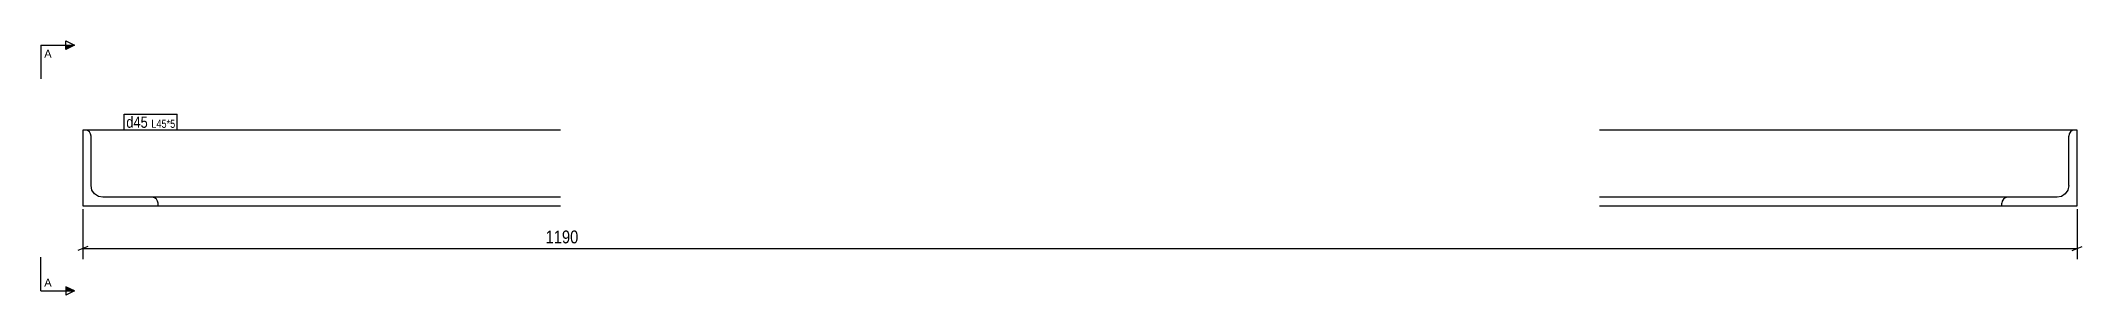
# Model space of a CAD drawing. Header units: millimetres. Extents: x -2 to 13808, y -2 to 157.
# Drawn here: x 12590 to 13808, y 6 to 157 of the extents above; entities that cross this region are included whole.
import ezdxf

# ---------------------------------------------------------------- set-up
doc = ezdxf.new("R2010")
doc.units = ezdxf.units.MM
for name, color, linetype in [('MÅLSÆTNING', 7, 'Continuous'), ('STÅL', 7, 'Continuous'), ('TEKST', 7, 'Continuous')]:
    doc.layers.add(name, color=color, linetype=linetype)
doc.styles.add('Arial', font='ARIAL.TTF', dxfattribs={"height": 0.2})
doc.styles.add('Arial Narrow', font='ARIALN.TTF', dxfattribs={"height": 0.2})

msp = doc.modelspace()

# ---------------------------------------------------------------- hatches: boundary and pattern name
at = {"layer": 'TEKST', "linetype": 'Continuous'}
for points in [[(12605.4, 152.3), (12605.4, 154.8), (12610.4, 154.8)], [(12605.4, 8.5), (12605.4, 11), (12610.4, 8.5)]]:
    msp.add_hatch(color=30, dxfattribs=at).paths.add_polyline_path(points)

# ---------------------------------------------------------------- linework, layer by layer
at = {"layer": 'MÅLSÆTNING', "color": 7, "linetype": 'Continuous'}
for p, q in [((12615.4, 57.2), (12615.4, 27.3)), ((13805.4, 57.2), (13805.4, 27.3)), ((12618.4, 34.9), (12612.4, 32.5)), ((12615.4, 33.7), (13805.4, 33.7)), ((13802.4, 32.5), (13808.4, 34.9))]:
    msp.add_line(p, q, dxfattribs=at)
at = {"layer": 'STÅL', "color": 2, "linetype": 'Continuous'}
for p, q in [((12900.4, 104.2), (12615.4, 104.2)), ((12615.4, 104.2), (12615.4, 59.2)), ((12618.2, 103.9), (12616.9, 104.2)), ((12619.4, 103.1), (12618.2, 103.9)), ((12620.1, 102), (12619.4, 103.1)), ((12620.4, 100.7), (12620.1, 102)), ((12620.4, 71.2), (12620.4, 100.7)), ((13805.4, 104.2), (13520.4, 104.2)), ((13800.7, 102), (13800.4, 100.7)), ((13800.4, 71.2), (13800.4, 100.7)), ((13801.4, 103.1), (13800.7, 102)), ((13802.5, 103.9), (13801.4, 103.1)), ((13803.9, 104.2), (13802.5, 103.9)), ((13805.4, 59.2), (13805.4, 104.2)), ((12620.9, 68.5), (12620.4, 71.2)), ((12622.4, 66.2), (12620.9, 68.5)), ((12624.7, 64.7), (12622.4, 66.2)), ((12627.4, 64.2), (12624.7, 64.7)), ((12900.4, 64.2), (12627.4, 64.2)), ((12658.2, 63.9), (12656.9, 64.2)), ((12659.4, 63.1), (12658.2, 63.9)), ((12660.1, 62), (12659.4, 63.1)), ((12660.4, 60.7), (12660.1, 62)), ((13793.4, 64.2), (13520.4, 64.2)), ((13760.7, 62), (13760.4, 60.7)), ((13761.4, 63.1), (13760.7, 62)), ((13762.5, 63.9), (13761.4, 63.1)), ((13763.9, 64.2), (13762.5, 63.9)), ((13796.1, 64.7), (13793.4, 64.2)), ((13798.3, 66.2), (13796.1, 64.7)), ((13799.9, 68.5), (13798.3, 66.2)), ((13800.4, 71.2), (13799.9, 68.5)), ((12615.4, 59.2), (12900.4, 59.2)), ((12660.4, 59.2), (12660.4, 60.7)), ((13520.4, 59.2), (13805.4, 59.2)), ((13760.4, 59.2), (13760.4, 60.7))]:
    msp.add_line(p, q, dxfattribs=at)
at = {"layer": 'TEKST', "color": 30, "linetype": 'Continuous'}
for p, q in [((12605.4, 152.3), (12605.4, 157.3)), ((12605.4, 157.3), (12610.4, 154.8)), ((12610.4, 154.8), (12605.4, 152.3)), ((12610.4, 8.5), (12605.4, 11)), ((12605.4, 11), (12605.4, 6)), ((12610.4, 8.5), (12605.4, 6))]:
    msp.add_line(p, q, dxfattribs=at)

# ---------------------------------------------------------------- wipeouts: each hides what was drawn before it
at = {"color": 0, "linetype": 'Continuous'}
for points in [[(12596.8, 147.3), (12596.8, 152.3), (12592.4, 152.3), (12592.4, 147.3)], [(12596.8, 11), (12596.8, 16), (12592.4, 16), (12592.4, 11)]]:
    msp.add_wipeout(points, dxfattribs=at).dxf.layer = 'TEKST'

# ---------------------------------------------------------------- next in the draw order: linework, layer by layer
at = {"layer": 'TEKST', "color": 30, "linetype": 'Continuous'}
for p, q in [((12590.4, 154.8), (12590.4, 134.8)), ((12590.4, 154.8), (12610.4, 154.8)), ((12590.4, 8.5), (12590.4, 28.5)), ((12590.4, 8.5), (12610.4, 8.5))]:
    msp.add_line(p, q, dxfattribs=at)

# ---------------------------------------------------------------- next in the draw order: texts
at = {"layer": 'TEKST', "color": 96, "linetype": 'Continuous', "style": 'Arial'}
for p in [(12592.4, 147.3), (12592.4, 11)]:
    msp.add_text('A', height=4.78, dxfattribs=at).set_placement(p)

# ---------------------------------------------------------------- next in the draw order: wipeouts: each hides what was drawn before it
at = {"color": 0}
for points, layer in [([(13530.7, 35.2), (13530.7, 46.4), (12890, 46.4), (12890, 35.2)], 'MÅLSÆTNING'), ([(12654.2, 105.6), (12654.2, 112.6), (12641.4, 112.6), (12641.4, 105.6)], 'TEKST')]:
    msp.add_wipeout(points, dxfattribs=at).dxf.layer = layer

# ---------------------------------------------------------------- next in the draw order: texts
at = {"layer": 'MÅLSÆTNING', "color": 3, "style": 'Arial Narrow'}
msp.add_text('1190', height=7.64, dxfattribs=at).set_placement((12891.6, 36.8))

# ---------------------------------------------------------------- next in the draw order: wipeouts: each hides what was drawn before it
at = {"color": 0}
msp.add_wipeout([(12654.2, 105.6), (12654.2, 112.6), (12641.4, 112.6), (12641.4, 105.6)], dxfattribs=at).dxf.layer = 'TEKST'

# ---------------------------------------------------------------- next in the draw order: linework, layer by layer
at = {"layer": 'TEKST', "color": 7, "linetype": 'Continuous'}
msp.add_line((12640.2, 104.4), (12640.2, 113.8), dxfattribs=at)

# ---------------------------------------------------------------- next in the draw order: wipeouts: each hides what was drawn before it
at = {"color": 0}
msp.add_wipeout([(12670.6, 105.6), (12670.6, 110.6), (12656.3, 110.6), (12656.3, 105.6)], dxfattribs=at).dxf.layer = 'TEKST'

# ---------------------------------------------------------------- next in the draw order: wipeouts: each hides what was drawn before it
msp.add_wipeout([(12670.6, 105.6), (12670.6, 110.6), (12656.3, 110.6), (12656.3, 105.6)], dxfattribs=at).dxf.layer = 'TEKST'

# ---------------------------------------------------------------- next in the draw order: linework, layer by layer
at = {"layer": 'TEKST', "color": 7, "linetype": 'Continuous'}
for p, q in [((12640.2, 113.8), (12671.8, 113.8)), ((12671.8, 104.4), (12671.8, 113.8)), ((12640.2, 104.4), (12671.8, 104.4))]:
    msp.add_line(p, q, dxfattribs=at)

# ---------------------------------------------------------------- next in the draw order: texts
at = {"layer": 'TEKST', "color": 3, "style": 'Arial Narrow'}
for s, height, p in [('d45', 6.68, (12641.4, 105.6)), ('L45*5', 4.77, (12656.3, 105.6))]:
    msp.add_text(s, height=height, dxfattribs=at).set_placement(p)

doc.saveas('drawing.dxf')
